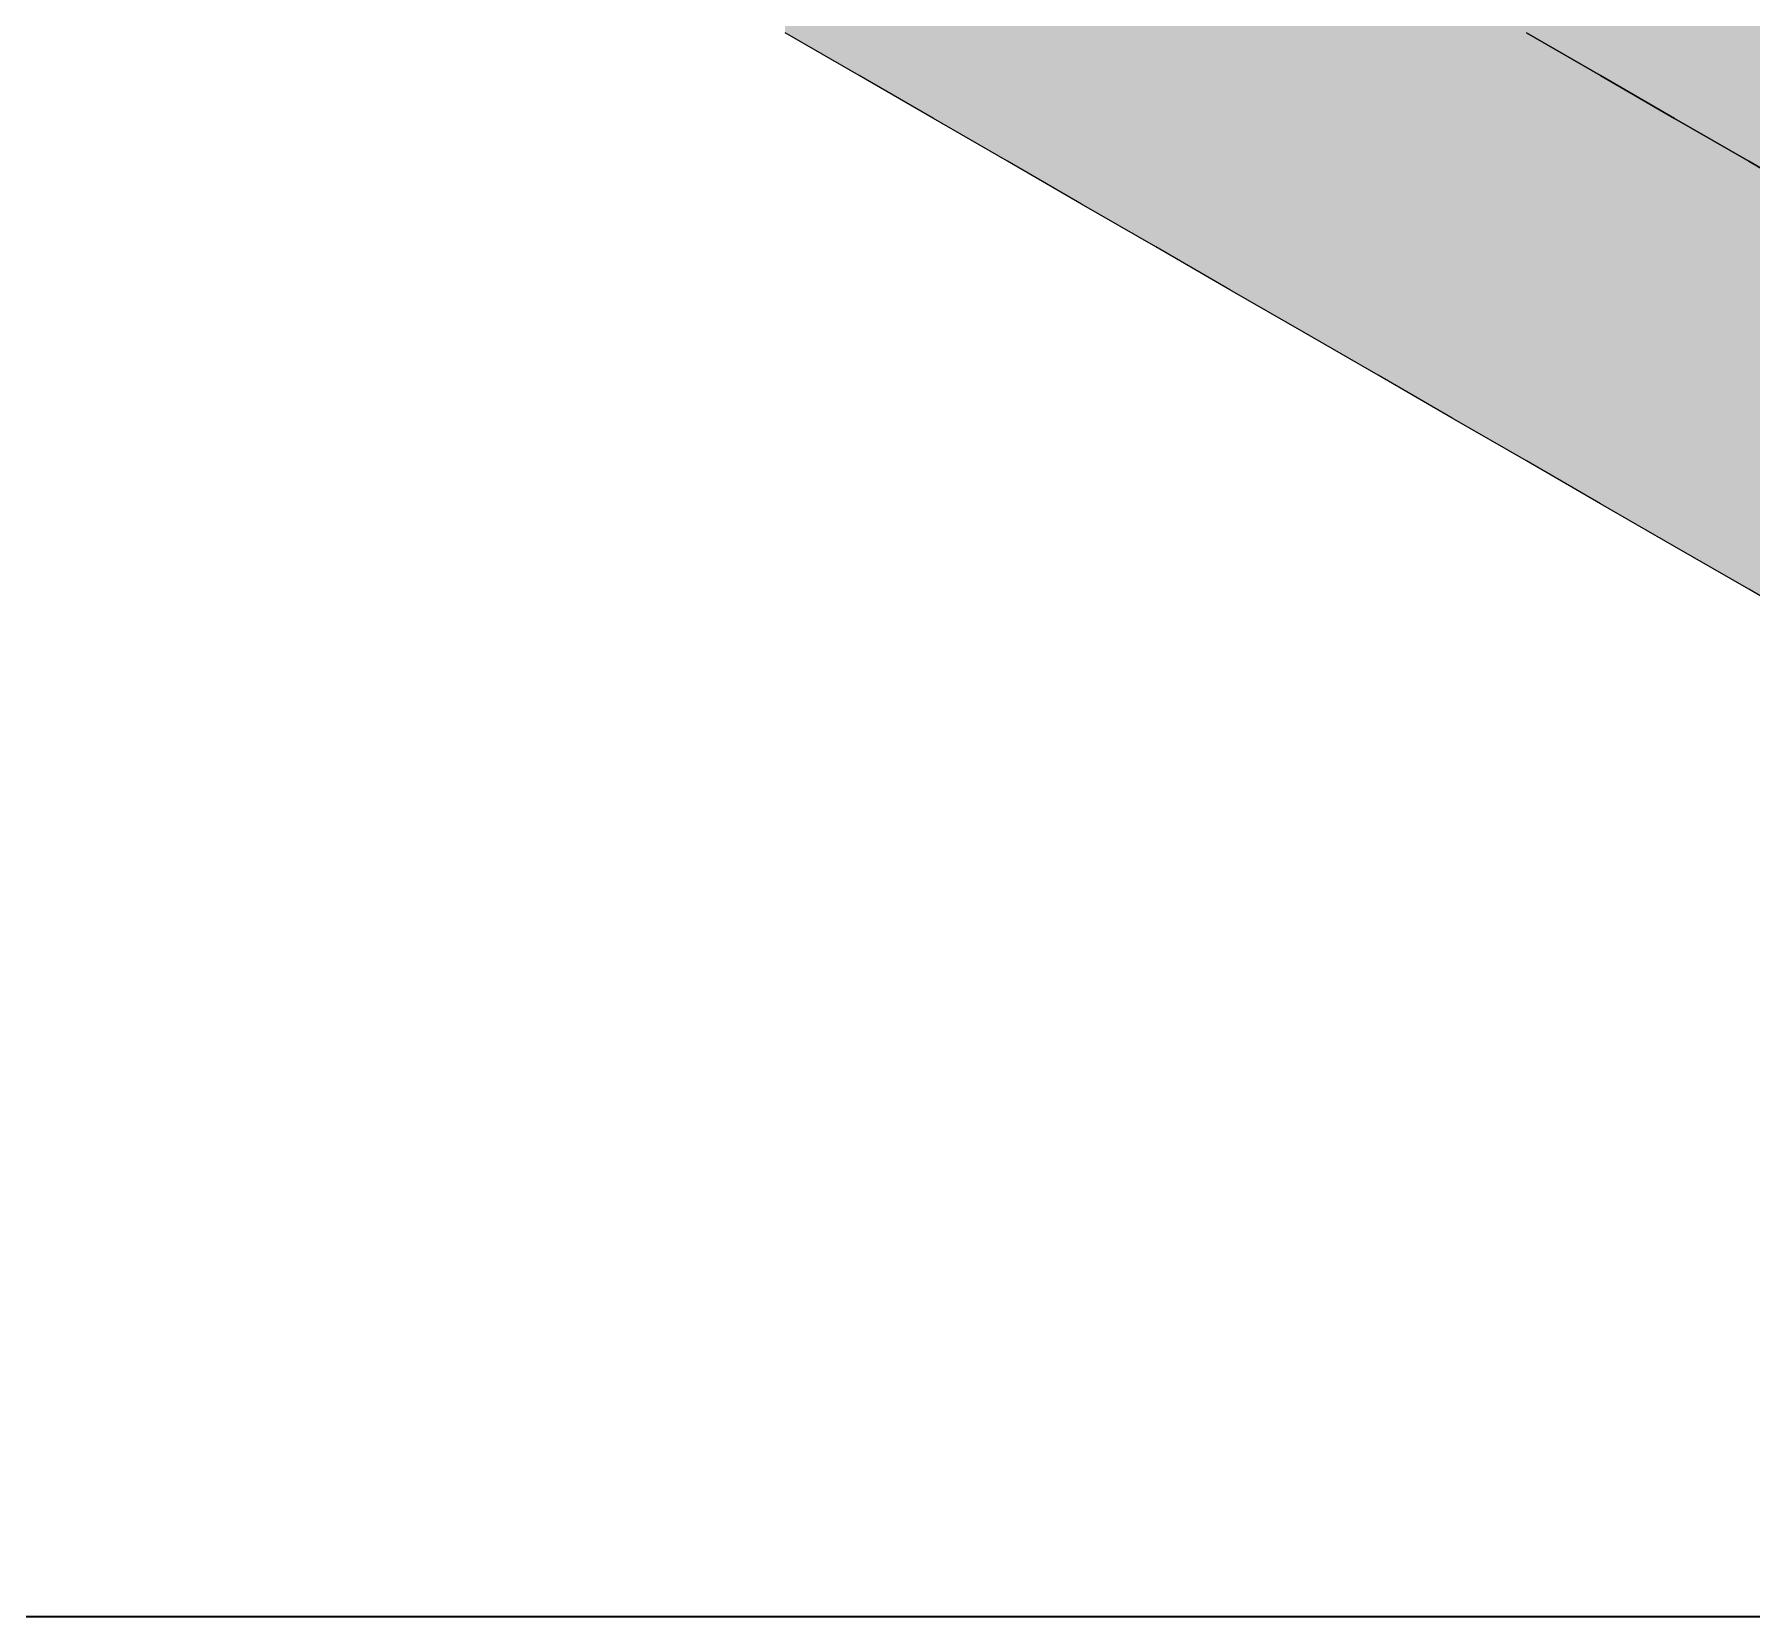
# Model space of a CAD drawing. Header units: metres. Extents: x 349021 to 349543, y 9281040 to 9281959.
# Drawn here: x 349202.324 to 349202.926, y 9281043.22 to 9281043.774 of the extents above; entities that cross this region are included whole.
import ezdxf

# ---------------------------------------------------------------- set-up
doc = ezdxf.new("R2010")
doc.units = ezdxf.units.M
doc.header["$LTSCALE"] = 0.25
doc.layers.add('ISO-3D', color=7, linetype='CONTINUOUS', lineweight=13)
doc.layers.add('ISO-3D-ARISTAS', color=250, linetype='CONTINUOUS', lineweight=13)
doc.layers.add('PANEL', color=5, linetype='CONTINUOUS', lineweight=35, true_color=0x1f4e79)

msp = doc.modelspace()

# ---------------------------------------------------------------- linework, layer by layer
at = {"layer": 'ISO-3D', "true_color": 0x9e9d98}
for points in [[(349202.63878, 9281043.77395), (349202.6128, 9281043.78895), (349202.63878, 9281043.80289), (349202.6128, 9281043.81789)], [(349202.69074, 9281043.77289), (349202.66476, 9281043.78789), (349202.69074, 9281043.80184), (349202.66476, 9281043.81684)], [(349202.89859, 9281043.77312), (349202.87261, 9281043.78812), (349202.89859, 9281043.80125), (349202.87261, 9281043.81625)], [(349202.74271, 9281043.77184), (349202.71672, 9281043.78684), (349202.74271, 9281043.80079), (349202.71672, 9281043.81579)], [(349202.79467, 9281043.77079), (349202.76869, 9281043.78579), (349202.79467, 9281043.79974), (349202.76869, 9281043.81474)], [(349202.84663, 9281043.76974), (349202.82065, 9281043.78474), (349202.84663, 9281043.79868), (349202.82065, 9281043.81368)], [(349202.89859, 9281043.76868), (349202.87261, 9281043.78368), (349202.89859, 9281043.79763), (349202.87261, 9281043.81263)], [(349202.95055, 9281043.77125), (349202.92457, 9281043.78625), (349202.95055, 9281043.79937), (349202.92457, 9281043.81437)], [(349202.95055, 9281043.76763), (349202.92457, 9281043.78263), (349202.95055, 9281043.79658), (349202.92457, 9281043.81158)], [(349202.6128, 9281043.76), (349202.58682, 9281043.775), (349202.6128, 9281043.78895), (349202.58682, 9281043.80395)], [(349202.66476, 9281043.75895), (349202.63878, 9281043.77395), (349202.66476, 9281043.78789), (349202.63878, 9281043.80289)], [(349202.71672, 9281043.75789), (349202.69074, 9281043.77289), (349202.71672, 9281043.78684), (349202.69074, 9281043.80184)], [(349202.76869, 9281043.75684), (349202.74271, 9281043.77184), (349202.76869, 9281043.78579), (349202.74271, 9281043.80079)], [(349202.82065, 9281043.75579), (349202.79467, 9281043.77079), (349202.82065, 9281043.78474), (349202.79467, 9281043.79974)], [(349202.87261, 9281043.76), (349202.84663, 9281043.775), (349202.87261, 9281043.78812), (349202.84663, 9281043.80312)], [(349202.87261, 9281043.75474), (349202.84663, 9281043.76974), (349202.87261, 9281043.78368), (349202.84663, 9281043.79868)], [(349202.92457, 9281043.75812), (349202.89859, 9281043.77312), (349202.92457, 9281043.78625), (349202.89859, 9281043.80125)], [(349202.92457, 9281043.75368), (349202.89859, 9281043.76868), (349202.92457, 9281043.78263), (349202.89859, 9281043.79763)], [(349202.63878, 9281043.745), (349202.6128, 9281043.76), (349202.63878, 9281043.77395), (349202.6128, 9281043.78895)], [(349202.69074, 9281043.74395), (349202.66476, 9281043.75895), (349202.69074, 9281043.77289), (349202.66476, 9281043.78789)], [(349202.74271, 9281043.74289), (349202.71672, 9281043.75789), (349202.74271, 9281043.77184), (349202.71672, 9281043.78684)], [(349202.89859, 9281043.745), (349202.87261, 9281043.76), (349202.89859, 9281043.77312), (349202.87261, 9281043.78812)], [(349202.95055, 9281043.74312), (349202.92457, 9281043.75812), (349202.95055, 9281043.77125), (349202.92457, 9281043.78625)], [(349202.79467, 9281043.74184), (349202.76869, 9281043.75684), (349202.79467, 9281043.77079), (349202.76869, 9281043.78579)], [(349202.84663, 9281043.74079), (349202.82065, 9281043.75579), (349202.84663, 9281043.76974), (349202.82065, 9281043.78474)], [(349202.89859, 9281043.73974), (349202.87261, 9281043.75474), (349202.89859, 9281043.76868), (349202.87261, 9281043.78368)], [(349202.95055, 9281043.73868), (349202.92457, 9281043.75368), (349202.95055, 9281043.76763), (349202.92457, 9281043.78263)], [(349202.66476, 9281043.73), (349202.63878, 9281043.745), (349202.66476, 9281043.75895), (349202.63878, 9281043.77395)], [(349202.71672, 9281043.72895), (349202.69074, 9281043.74395), (349202.71672, 9281043.75789), (349202.69074, 9281043.77289)], [(349202.76869, 9281043.72789), (349202.74271, 9281043.74289), (349202.76869, 9281043.75684), (349202.74271, 9281043.77184)], [(349202.82065, 9281043.72684), (349202.79467, 9281043.74184), (349202.82065, 9281043.75579), (349202.79467, 9281043.77079)], [(349202.87261, 9281043.72579), (349202.84663, 9281043.74079), (349202.87261, 9281043.75474), (349202.84663, 9281043.76974)], [(349202.92457, 9281043.73), (349202.89859, 9281043.745), (349202.92457, 9281043.75812), (349202.89859, 9281043.77312)], [(349202.92457, 9281043.72474), (349202.89859, 9281043.73974), (349202.92457, 9281043.75368), (349202.89859, 9281043.76868)], [(349202.69074, 9281043.715), (349202.66476, 9281043.73), (349202.69074, 9281043.74395), (349202.66476, 9281043.75895)], [(349202.74271, 9281043.71395), (349202.71672, 9281043.72895), (349202.74271, 9281043.74289), (349202.71672, 9281043.75789)], [(349202.79467, 9281043.71289), (349202.76869, 9281043.72789), (349202.79467, 9281043.74184), (349202.76869, 9281043.75684)], [(349202.84663, 9281043.71184), (349202.82065, 9281043.72684), (349202.84663, 9281043.74079), (349202.82065, 9281043.75579)], [(349202.95055, 9281043.715), (349202.92457, 9281043.73), (349202.95055, 9281043.74312), (349202.92457, 9281043.75812)], [(349202.89859, 9281043.71079), (349202.87261, 9281043.72579), (349202.89859, 9281043.73974), (349202.87261, 9281043.75474)], [(349202.95055, 9281043.70974), (349202.92457, 9281043.72474), (349202.95055, 9281043.73868), (349202.92457, 9281043.75368)], [(349202.71672, 9281043.7), (349202.69074, 9281043.715), (349202.71672, 9281043.72895), (349202.69074, 9281043.74395)], [(349202.76869, 9281043.69895), (349202.74271, 9281043.71395), (349202.76869, 9281043.72789), (349202.74271, 9281043.74289)], [(349202.82065, 9281043.69789), (349202.79467, 9281043.71289), (349202.82065, 9281043.72684), (349202.79467, 9281043.74184)], [(349202.87261, 9281043.69684), (349202.84663, 9281043.71184), (349202.87261, 9281043.72579), (349202.84663, 9281043.74079)], [(349202.92457, 9281043.69579), (349202.89859, 9281043.71079), (349202.92457, 9281043.72474), (349202.89859, 9281043.73974)], [(349202.74271, 9281043.685), (349202.71672, 9281043.7), (349202.74271, 9281043.71395), (349202.71672, 9281043.72895)], [(349202.79467, 9281043.68395), (349202.76869, 9281043.69895), (349202.79467, 9281043.71289), (349202.76869, 9281043.72789)], [(349202.84663, 9281043.68289), (349202.82065, 9281043.69789), (349202.84663, 9281043.71184), (349202.82065, 9281043.72684)], [(349202.89859, 9281043.68184), (349202.87261, 9281043.69684), (349202.89859, 9281043.71079), (349202.87261, 9281043.72579)], [(349202.95055, 9281043.68079), (349202.92457, 9281043.69579), (349202.95055, 9281043.70974), (349202.92457, 9281043.72474)], [(349202.76869, 9281043.67), (349202.74271, 9281043.685), (349202.76869, 9281043.69895), (349202.74271, 9281043.71395)], [(349202.82065, 9281043.66895), (349202.79467, 9281043.68395), (349202.82065, 9281043.69789), (349202.79467, 9281043.71289)], [(349202.87261, 9281043.66789), (349202.84663, 9281043.68289), (349202.87261, 9281043.69684), (349202.84663, 9281043.71184)], [(349202.92457, 9281043.66684), (349202.89859, 9281043.68184), (349202.92457, 9281043.69579), (349202.89859, 9281043.71079)], [(349202.79467, 9281043.655), (349202.76869, 9281043.67), (349202.79467, 9281043.68395), (349202.76869, 9281043.69895)], [(349202.84663, 9281043.65395), (349202.82065, 9281043.66895), (349202.84663, 9281043.68289), (349202.82065, 9281043.69789)], [(349202.89859, 9281043.65289), (349202.87261, 9281043.66789), (349202.89859, 9281043.68184), (349202.87261, 9281043.69684)], [(349202.95055, 9281043.65184), (349202.92457, 9281043.66684), (349202.95055, 9281043.68079), (349202.92457, 9281043.69579)], [(349202.82065, 9281043.64), (349202.79467, 9281043.655), (349202.82065, 9281043.66895), (349202.79467, 9281043.68395)], [(349202.87261, 9281043.63895), (349202.84663, 9281043.65395), (349202.87261, 9281043.66789), (349202.84663, 9281043.68289)], [(349202.92457, 9281043.63789), (349202.89859, 9281043.65289), (349202.92457, 9281043.66684), (349202.89859, 9281043.68184)], [(349202.84663, 9281043.625), (349202.82065, 9281043.64), (349202.84663, 9281043.65395), (349202.82065, 9281043.66895)], [(349202.89859, 9281043.62395), (349202.87261, 9281043.63895), (349202.89859, 9281043.65289), (349202.87261, 9281043.66789)], [(349202.95055, 9281043.62289), (349202.92457, 9281043.63789), (349202.95055, 9281043.65184), (349202.92457, 9281043.66684)], [(349202.87261, 9281043.61), (349202.84663, 9281043.625), (349202.87261, 9281043.63895), (349202.84663, 9281043.65395)], [(349202.92457, 9281043.60895), (349202.89859, 9281043.62395), (349202.92457, 9281043.63789), (349202.89859, 9281043.65289)], [(349202.89859, 9281043.595), (349202.87261, 9281043.61), (349202.89859, 9281043.62395), (349202.87261, 9281043.63895)], [(349202.95055, 9281043.59395), (349202.92457, 9281043.60895), (349202.95055, 9281043.62289), (349202.92457, 9281043.63789)], [(349202.92457, 9281043.58), (349202.89859, 9281043.595), (349202.92457, 9281043.60895), (349202.89859, 9281043.62395)], [(349202.95055, 9281043.565), (349202.92457, 9281043.58), (349202.95055, 9281043.59395), (349202.92457, 9281043.60895)]]:
    msp.add_solid(points, dxfattribs=at)
at = {"layer": 'ISO-3D', "true_color": 0xb0aea8}
for points in [[(349202.6561, 9281043.785), (349202.63445, 9281043.7725), (349202.63012, 9281043.8), (349202.60847, 9281043.7875)], [(349202.70373, 9281043.7825), (349202.68208, 9281043.77), (349202.67775, 9281043.7975), (349202.6561, 9281043.785)], [(349202.75137, 9281043.78), (349202.72971, 9281043.7675), (349202.72538, 9281043.795), (349202.70373, 9281043.7825)], [(349202.799, 9281043.7775), (349202.77735, 9281043.765), (349202.77302, 9281043.7925), (349202.75137, 9281043.78)], [(349202.63445, 9281043.7725), (349202.6128, 9281043.76), (349202.60847, 9281043.7875), (349202.58682, 9281043.775)], [(349202.84663, 9281043.775), (349202.82498, 9281043.7625), (349202.82065, 9281043.79), (349202.799, 9281043.7775)], [(349202.68208, 9281043.77), (349202.66043, 9281043.7575), (349202.6561, 9281043.785), (349202.63445, 9281043.7725)], [(349202.72971, 9281043.7675), (349202.70806, 9281043.755), (349202.70373, 9281043.7825), (349202.68208, 9281043.77)], [(349202.77735, 9281043.765), (349202.7557, 9281043.7525), (349202.75137, 9281043.78), (349202.72971, 9281043.7675)], [(349202.82498, 9281043.7625), (349202.80333, 9281043.75), (349202.799, 9281043.7775), (349202.77735, 9281043.765)], [(349202.87261, 9281043.76), (349202.85096, 9281043.7475), (349202.84663, 9281043.775), (349202.82498, 9281043.7625)], [(349202.66043, 9281043.7575), (349202.63878, 9281043.745), (349202.63445, 9281043.7725), (349202.6128, 9281043.76)], [(349202.70806, 9281043.755), (349202.68641, 9281043.7425), (349202.68208, 9281043.77), (349202.66043, 9281043.7575)], [(349202.7557, 9281043.7525), (349202.73405, 9281043.74), (349202.72971, 9281043.7675), (349202.70806, 9281043.755)], [(349202.80333, 9281043.75), (349202.78168, 9281043.7375), (349202.77735, 9281043.765), (349202.7557, 9281043.7525)], [(349202.85096, 9281043.7475), (349202.82931, 9281043.735), (349202.82498, 9281043.7625), (349202.80333, 9281043.75)], [(349202.68641, 9281043.7425), (349202.66476, 9281043.73), (349202.66043, 9281043.7575), (349202.63878, 9281043.745)], [(349202.89859, 9281043.745), (349202.87694, 9281043.7325), (349202.87261, 9281043.76), (349202.85096, 9281043.7475)], [(349202.73405, 9281043.74), (349202.71239, 9281043.7275), (349202.70806, 9281043.755), (349202.68641, 9281043.7425)], [(349202.78168, 9281043.7375), (349202.76003, 9281043.725), (349202.7557, 9281043.7525), (349202.73405, 9281043.74)], [(349202.82931, 9281043.735), (349202.80766, 9281043.7225), (349202.80333, 9281043.75), (349202.78168, 9281043.7375)], [(349202.87694, 9281043.7325), (349202.85529, 9281043.72), (349202.85096, 9281043.7475), (349202.82931, 9281043.735)], [(349202.92457, 9281043.73), (349202.90292, 9281043.7175), (349202.89859, 9281043.745), (349202.87694, 9281043.7325)], [(349202.71239, 9281043.7275), (349202.69074, 9281043.715), (349202.68641, 9281043.7425), (349202.66476, 9281043.73)], [(349202.76003, 9281043.725), (349202.73838, 9281043.7125), (349202.73405, 9281043.74), (349202.71239, 9281043.7275)], [(349202.80766, 9281043.7225), (349202.78601, 9281043.71), (349202.78168, 9281043.7375), (349202.76003, 9281043.725)], [(349202.85529, 9281043.72), (349202.83364, 9281043.7075), (349202.82931, 9281043.735), (349202.80766, 9281043.7225)], [(349202.90292, 9281043.7175), (349202.88127, 9281043.705), (349202.87694, 9281043.7325), (349202.85529, 9281043.72)], [(349202.73838, 9281043.7125), (349202.71672, 9281043.7), (349202.71239, 9281043.7275), (349202.69074, 9281043.715)], [(349202.95055, 9281043.715), (349202.9289, 9281043.7025), (349202.92457, 9281043.73), (349202.90292, 9281043.7175)], [(349202.78601, 9281043.71), (349202.76436, 9281043.6975), (349202.76003, 9281043.725), (349202.73838, 9281043.7125)], [(349202.83364, 9281043.7075), (349202.81199, 9281043.695), (349202.80766, 9281043.7225), (349202.78601, 9281043.71)], [(349202.88127, 9281043.705), (349202.85962, 9281043.6925), (349202.85529, 9281043.72), (349202.83364, 9281043.7075)], [(349202.9289, 9281043.7025), (349202.90725, 9281043.69), (349202.90292, 9281043.7175), (349202.88127, 9281043.705)], [(349202.76436, 9281043.6975), (349202.74271, 9281043.685), (349202.73838, 9281043.7125), (349202.71672, 9281043.7)], [(349202.81199, 9281043.695), (349202.79034, 9281043.6825), (349202.78601, 9281043.71), (349202.76436, 9281043.6975)], [(349202.85962, 9281043.6925), (349202.83797, 9281043.68), (349202.83364, 9281043.7075), (349202.81199, 9281043.695)], [(349202.90725, 9281043.69), (349202.8856, 9281043.6775), (349202.88127, 9281043.705), (349202.85962, 9281043.6925)], [(349202.95488, 9281043.6875), (349202.93323, 9281043.675), (349202.9289, 9281043.7025), (349202.90725, 9281043.69)], [(349202.79034, 9281043.6825), (349202.76869, 9281043.67), (349202.76436, 9281043.6975), (349202.74271, 9281043.685)], [(349202.83797, 9281043.68), (349202.81632, 9281043.6675), (349202.81199, 9281043.695), (349202.79034, 9281043.6825)], [(349202.8856, 9281043.6775), (349202.86395, 9281043.665), (349202.85962, 9281043.6925), (349202.83797, 9281043.68)], [(349202.93323, 9281043.675), (349202.91158, 9281043.6625), (349202.90725, 9281043.69), (349202.8856, 9281043.6775)], [(349202.81632, 9281043.6675), (349202.79467, 9281043.655), (349202.79034, 9281043.6825), (349202.76869, 9281043.67)], [(349202.86395, 9281043.665), (349202.8423, 9281043.6525), (349202.83797, 9281043.68), (349202.81632, 9281043.6675)], [(349202.91158, 9281043.6625), (349202.88993, 9281043.65), (349202.8856, 9281043.6775), (349202.86395, 9281043.665)], [(349202.95921, 9281043.66), (349202.93756, 9281043.6475), (349202.93323, 9281043.675), (349202.91158, 9281043.6625)], [(349202.8423, 9281043.6525), (349202.82065, 9281043.64), (349202.81632, 9281043.6675), (349202.79467, 9281043.655)], [(349202.88993, 9281043.65), (349202.86828, 9281043.6375), (349202.86395, 9281043.665), (349202.8423, 9281043.6525)], [(349202.93756, 9281043.6475), (349202.91591, 9281043.635), (349202.91158, 9281043.6625), (349202.88993, 9281043.65)], [(349202.86828, 9281043.6375), (349202.84663, 9281043.625), (349202.8423, 9281043.6525), (349202.82065, 9281043.64)], [(349202.91591, 9281043.635), (349202.89426, 9281043.6225), (349202.88993, 9281043.65), (349202.86828, 9281043.6375)], [(349202.96354, 9281043.6325), (349202.94189, 9281043.62), (349202.93756, 9281043.6475), (349202.91591, 9281043.635)], [(349202.89426, 9281043.6225), (349202.87261, 9281043.61), (349202.86828, 9281043.6375), (349202.84663, 9281043.625)], [(349202.94189, 9281043.62), (349202.92024, 9281043.6075), (349202.91591, 9281043.635), (349202.89426, 9281043.6225)], [(349202.92024, 9281043.6075), (349202.89859, 9281043.595), (349202.89426, 9281043.6225), (349202.87261, 9281043.61)], [(349202.96787, 9281043.605), (349202.94622, 9281043.5925), (349202.94189, 9281043.62), (349202.92024, 9281043.6075)], [(349202.94622, 9281043.5925), (349202.92457, 9281043.58), (349202.92024, 9281043.6075), (349202.89859, 9281043.595)], [(349202.9722, 9281043.5775), (349202.95055, 9281043.565), (349202.94622, 9281043.5925), (349202.92457, 9281043.58)]]:
    msp.add_solid(points, dxfattribs=at)
at = {"layer": 'ISO-3D-ARISTAS', "color": 250}
for p, q in [((349202.6128, 9281043.76), (349202.58682, 9281043.775)), ((349202.6128, 9281043.76), (349202.58682, 9281043.775)), ((349202.84663, 9281043.775), (349202.87261, 9281043.76)), ((349202.87261, 9281043.76), (349202.84663, 9281043.775)), ((349202.63878, 9281043.745), (349202.6128, 9281043.76)), ((349202.63878, 9281043.745), (349202.6128, 9281043.76)), ((349202.87261, 9281043.76), (349202.89859, 9281043.745)), ((349202.89859, 9281043.745), (349202.87261, 9281043.76)), ((349202.66476, 9281043.73), (349202.63878, 9281043.745)), ((349202.66476, 9281043.73), (349202.63878, 9281043.745)), ((349202.89859, 9281043.745), (349202.92457, 9281043.73)), ((349202.92457, 9281043.73), (349202.89859, 9281043.745)), ((349202.69074, 9281043.715), (349202.66476, 9281043.73)), ((349202.69074, 9281043.715), (349202.66476, 9281043.73)), ((349202.92457, 9281043.73), (349202.95055, 9281043.715)), ((349202.95055, 9281043.715), (349202.92457, 9281043.73)), ((349202.71672, 9281043.7), (349202.69074, 9281043.715)), ((349202.71672, 9281043.7), (349202.69074, 9281043.715)), ((349202.74271, 9281043.685), (349202.71672, 9281043.7)), ((349202.74271, 9281043.685), (349202.71672, 9281043.7)), ((349202.76869, 9281043.67), (349202.74271, 9281043.685)), ((349202.76869, 9281043.67), (349202.74271, 9281043.685)), ((349202.79467, 9281043.655), (349202.76869, 9281043.67)), ((349202.79467, 9281043.655), (349202.76869, 9281043.67)), ((349202.82065, 9281043.64), (349202.79467, 9281043.655)), ((349202.82065, 9281043.64), (349202.79467, 9281043.655)), ((349202.84663, 9281043.625), (349202.82065, 9281043.64)), ((349202.84663, 9281043.625), (349202.82065, 9281043.64)), ((349202.87261, 9281043.61), (349202.84663, 9281043.625)), ((349202.87261, 9281043.61), (349202.84663, 9281043.625)), ((349202.89859, 9281043.595), (349202.87261, 9281043.61)), ((349202.89859, 9281043.595), (349202.87261, 9281043.61)), ((349202.92457, 9281043.58), (349202.89859, 9281043.595)), ((349202.92457, 9281043.58), (349202.89859, 9281043.595)), ((349202.95055, 9281043.565), (349202.92457, 9281043.58)), ((349202.95055, 9281043.565), (349202.92457, 9281043.58))]:
    msp.add_line(p, q, dxfattribs=at)
at = {"layer": 'PANEL'}
msp.add_lwpolyline([(349201.25, 9281043.22), (349205.24, 9281043.22), (349205.24, 9281045.41), (349201.25, 9281045.41)], close=True, dxfattribs=at)

doc.saveas('drawing.dxf')
